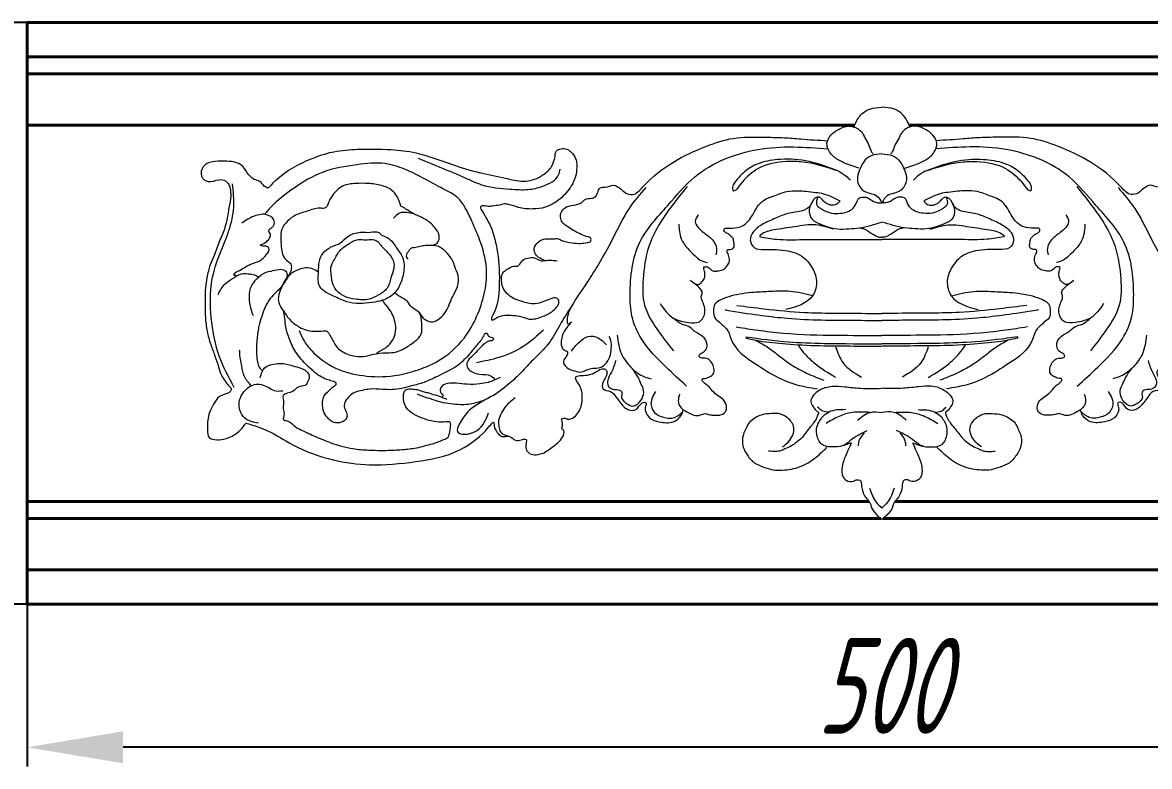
# Model space of a CAD drawing. Header units: millimetres. Extents: x 4031 to 5219, y 475 to 1315.
# Drawn here: x 4289.4 to 4619, y 762.8 to 980.3 of the extents above; entities that cross this region are included whole.
import ezdxf

# ---------------------------------------------------------------- set-up
doc = ezdxf.new("R2010")
doc.units = ezdxf.units.MM
for name, color, linetype, lineweight in [('архио', 252, 'Continuous', 40), ('ПВХ', 96, 'Continuous', 20), ('Размеры и Текст', 185, 'Continuous', 9)]:
    doc.layers.add(name, color=color, linetype=linetype, lineweight=lineweight)
doc.styles.add('SIMPLEX', font='', dxfattribs={"width": 0.8, "oblique": 15})
doc.styles.get('SIMPLEX').set_extended_font_data('GOST 2.304-81')
doc.dimstyles.new('1K8', dxfattribs={"dimscale": 8, "dimtxt": 3.5, "dimasz": 3.5, "dimexe": 0.7, "dimexo": 0, "dimgap": 0.5, "dimtad": 1, "dimdec": 0, "dimtxsty": 'SIMPLEX', "dimcen": 3.5, "dimadec": 0, "dimazin": 2, "dimtfac": 1, "dimtdec": 0, "dimtmove": 0, "dimatfit": 3, "dimldrblk": 'OPEN', "dimfxl": 1, "dimtolj": 1, "dimtzin": 0, "dimarcsym": 0})

# ---------------------------------------------------------------- blocks, each defined once
blk = doc.blocks.new('*D39')
at = {"layer": 'Defpoints', "color": 0, "transparency": 16777216}
for p in [(4290.78, 810.31), (4790.78, 810.31), (4290.78, 768.42)]:
    blk.add_point(p, dxfattribs=at)
at = {"layer": 'Размеры и Текст', "color": 0, "lineweight": -2, "transparency": 16777216}
for p, q in [((4290.78, 810.31), (4290.78, 762.82)), ((4790.78, 810.31), (4790.78, 762.82)), ((4762.78, 768.42), (4318.78, 768.42))]:
    blk.add_line(p, q, dxfattribs=at)
at = {"layer": 'Размеры и Текст', "color": 0, "transparency": 16777216}
for points in [[(4318.78, 773.09), (4318.78, 763.75), (4290.78, 768.42)], [(4762.78, 773.09), (4762.78, 763.75), (4790.78, 768.42)]]:
    blk.add_solid(points, dxfattribs=at)
at = {"layer": 'Размеры и Текст', "color": 0, "transparency": 16777216, "insert": (4540.78, 786.42), "char_height": 28, "attachment_point": 5, "style": 'SIMPLEX'}
blk.add_mtext('\\A1;500', dxfattribs=at)
blk = doc.blocks.new('_OPEN')
at = {"color": 0, "linetype": 'ByBlock'}
for p, q in [((-1, 0.167), (0, 0)), ((0, 0), (-1, -0.167)), ((0, 0), (-1, 0))]:
    blk.add_line(p, q, dxfattribs=at)
blk = doc.blocks.new('*D40')
at = {"layer": 'Defpoints', "color": 0, "transparency": 16777216}
for p in [(4246.05, 980.31), (4290.78, 980.31), (4290.78, 810.31)]:
    blk.add_point(p, dxfattribs=at)
at = {"layer": 'Размеры и Текст', "color": 0, "lineweight": -2, "transparency": 16777216}
for p, q in [((4290.78, 980.31), (4240.45, 980.31)), ((4246.05, 838.31), (4246.05, 952.31)), ((4290.78, 810.31), (4240.45, 810.31))]:
    blk.add_line(p, q, dxfattribs=at)
at = {"layer": 'Размеры и Текст', "color": 0, "transparency": 16777216}
for points in [[(4241.38, 952.31), (4250.72, 952.31), (4246.05, 980.31)], [(4241.38, 838.31), (4250.72, 838.31), (4246.05, 810.31)]]:
    blk.add_solid(points, dxfattribs=at)
at = {"layer": 'Размеры и Текст', "color": 0, "transparency": 16777216, "insert": (4228.05, 895.31), "char_height": 28, "attachment_point": 5, "rotation": 90, "style": 'SIMPLEX'}
blk.add_mtext('\\A1;170', dxfattribs=at)

msp = doc.modelspace()

# ---------------------------------------------------------------- linework, layer by layer
at = {"layer": 'архио'}
for p, q in [((4790.78, 980.31), (4290.78, 980.31)), ((4290.78, 970.31), (4290.78, 980.31)), ((4790.78, 970.31), (4290.78, 970.31)), ((4290.78, 965.31), (4290.78, 970.31)), ((4790.78, 965.31), (4290.78, 965.31)), ((4290.78, 955.31), (4290.78, 965.31)), ((4290.78, 950.31), (4290.78, 955.31)), ((4532.82, 950.31), (4290.78, 950.31)), ((4290.78, 840.31), (4290.78, 950.31)), ((4790.78, 950.31), (4548.73, 950.31)), ((4536.96, 840.31), (4290.78, 840.31)), ((4290.78, 835.31), (4290.78, 840.31)), ((4790.78, 840.31), (4544.6, 840.31)), ((4540.45, 835.31), (4290.78, 835.31)), ((4290.78, 825.31), (4290.78, 835.31)), ((4790.78, 835.31), (4541.11, 835.31)), ((4290.78, 820.31), (4290.78, 825.31)), ((4790.78, 820.31), (4290.78, 820.31)), ((4290.78, 810.31), (4290.78, 820.31)), ((4290.78, 810.31), (4790.78, 810.31))]:
    msp.add_line(p, q, dxfattribs=at)
at = {"layer": 'ПВХ'}
for points, knots in [([(4532.59, 949.77), (4533.07, 950.9), (4534.04, 953.11), (4537.15, 955.36), (4539.56, 955.5), (4540.78, 955.57)], [0.0067169, 0.0067169, 0.0067169, 0.0067169, 0.1379492, 0.265671, 0.3954728, 0.3954728, 0.3954728, 0.3954728]), ([(4548.97, 949.77), (4548.49, 950.9), (4547.51, 953.11), (4544.41, 955.36), (4541.99, 955.5), (4540.78, 955.57)], [0.0067169, 0.0067169, 0.0067169, 0.0067169, 0.1379492, 0.265671, 0.3954728, 0.3954728, 0.3954728, 0.3954728]), ([(4442.14, 910.73), (4441.53, 911), (4440.4, 911.5), (4439.11, 912.77), (4438.93, 914.65), (4440.19, 916.35), (4442.48, 917.4), (4444.42, 916.87), (4445.95, 917.29), (4447.55, 916.24), (4449.86, 915.98), (4452.49, 915.63), (4454.2, 915.93), (4455.72, 916.15), (4455.75, 917.44), (4454.3, 917.73), (4452.2, 918.58), (4449.54, 920.06), (4447.09, 921.74), (4446.54, 923.9), (4447.3, 925.77), (4449.37, 926.92), (4451.57, 926.89), (4453.13, 927.78), (4454.14, 928.94), (4455.6, 928.8), (4457.08, 929.28), (4457.67, 930.57), (4458.06, 932.31), (4460.27, 931.95), (4462.07, 933.15), (4464.24, 931.89), (4465.6, 930.37), (4468.49, 929.58), (4472.71, 934.49), (4479.19, 939.67), (4488.6, 944.03), (4497.42, 946.95), (4505.19, 946.78), (4511.75, 946.74), (4518.02, 946.16), (4522.25, 945.91), (4524.86, 945.76)], [0, 0, 0, 0, 0.072166, 0.133354, 0.185298, 0.260976, 0.346835, 0.441823, 0.468858, 0.511155, 0.634419, 0.721726, 0.790868, 0.832849, 0.862964, 0.894413, 0.972784, 1.119858, 1.221742, 1.278553, 1.346909, 1.423858, 1.519392, 1.579392, 1.612613, 1.678942, 1.724013, 1.770506, 1.829256, 1.883785, 1.975327, 2.042641, 2.127988, 2.201555, 2.331376, 2.751191, 3.138399, 3.43502, 3.748918, 3.969924, 4.146115, 4.4289, 4.4289, 4.4289, 4.4289]), ([(4639.42, 910.73), (4640.03, 911), (4641.15, 911.5), (4642.45, 912.77), (4642.63, 914.65), (4641.36, 916.35), (4639.07, 917.4), (4637.14, 916.87), (4635.61, 917.29), (4634.01, 916.24), (4631.69, 915.98), (4629.07, 915.63), (4627.36, 915.93), (4625.83, 916.15), (4625.8, 917.44), (4627.26, 917.73), (4629.36, 918.58), (4632.01, 920.06), (4634.46, 921.74), (4635.02, 923.9), (4634.26, 925.77), (4632.19, 926.92), (4629.98, 926.89), (4628.43, 927.78), (4627.41, 928.94), (4625.96, 928.8), (4624.48, 929.28), (4623.88, 930.57), (4623.5, 932.31), (4621.28, 931.95), (4619.48, 933.15), (4617.31, 931.89), (4615.96, 930.37), (4613.06, 929.58), (4608.85, 934.49), (4602.37, 939.67), (4592.96, 944.03), (4584.13, 946.95), (4576.36, 946.78), (4569.8, 946.74), (4563.54, 946.16), (4559.3, 945.91), (4556.69, 945.76)], [0, 0, 0, 0, 0.072166, 0.133354, 0.185298, 0.260976, 0.346835, 0.441823, 0.468858, 0.511155, 0.634419, 0.721726, 0.790868, 0.832849, 0.862964, 0.894413, 0.972784, 1.119858, 1.221742, 1.278553, 1.346909, 1.423858, 1.519392, 1.579392, 1.612613, 1.678942, 1.724013, 1.770506, 1.829256, 1.883785, 1.975327, 2.042641, 2.127988, 2.201555, 2.331376, 2.751191, 3.138399, 3.43502, 3.748918, 3.969924, 4.146115, 4.4289, 4.4289, 4.4289, 4.4289]), ([(4483.64, 873.96), (4481.63, 875.82), (4476.95, 880.16), (4470.68, 886.43), (4467.3, 894.09), (4466.93, 903.82), (4468.22, 916.24), (4477.89, 926.26), (4487.36, 937.97), (4501.28, 943.39), (4514.8, 944.18), (4521.64, 943.64), (4525, 943.37)], [0, 0, 0, 0, 0.296504, 0.691248, 0.949309, 1.177153, 1.74256, 2.228699, 2.641402, 3.366826, 3.744152, 4.108052, 4.108052, 4.108052, 4.108052]), ([(4597.92, 873.96), (4599.93, 875.82), (4604.61, 880.16), (4610.88, 886.43), (4614.26, 894.09), (4614.63, 903.82), (4613.34, 916.24), (4603.66, 926.26), (4594.2, 937.97), (4580.28, 943.39), (4566.75, 944.18), (4559.91, 943.64), (4556.55, 943.37)], [0, 0, 0, 0, 0.296504, 0.691248, 0.949309, 1.177153, 1.74256, 2.228699, 2.641402, 3.366826, 3.744152, 4.108052, 4.108052, 4.108052, 4.108052]), ([(4486.2, 903.84), (4486.6, 903.74), (4487.23, 903.62), (4488.06, 904.42), (4488.87, 905.22), (4489.01, 906.45), (4488.99, 907.48), (4488.7, 908.15), (4488.58, 909), (4489.27, 908.91), (4489.83, 908.92), (4490.55, 908.3), (4491.39, 907.42), (4492.81, 907.76), (4494.23, 907.84), (4495.4, 908.96), (4496.28, 910.3), (4496.1, 911.65), (4495.85, 912.66), (4495.39, 913.19), (4495.46, 913.82), (4495.94, 914.06), (4496.68, 913.84), (4497.85, 914.62), (4497.38, 915.95), (4497.43, 917.15), (4496.57, 917.87), (4495.86, 918.56), (4494.97, 918.84), (4494.49, 919.49), (4494.64, 920.24), (4495.48, 920.19), (4496.92, 920.14), (4499.15, 920.3), (4501.35, 921.69), (4502.8, 923.64), (4503.87, 925.88), (4505.39, 927.85), (4507.26, 928.99), (4509.8, 929.8), (4512.62, 931.05), (4515.93, 931.22), (4518.73, 930.96), (4521.24, 930.71), (4523.8, 930.31), (4526.17, 929.41), (4527.7, 928.59), (4528.49, 928.17)], [0.008066, 0.008066, 0.008066, 0.008066, 0.049005, 0.07475, 0.1261, 0.168415, 0.205364, 0.233169, 0.254366, 0.274912, 0.29069, 0.316159, 0.373252, 0.408716, 0.46568, 0.523378, 0.575662, 0.633137, 0.663277, 0.686937, 0.7065, 0.721543, 0.738666, 0.788756, 0.8314, 0.877773, 0.911389, 0.945857, 0.985756, 1.006629, 1.029189, 1.049208, 1.084858, 1.193908, 1.278783, 1.358371, 1.453074, 1.547973, 1.62267, 1.684997, 1.837064, 1.952508, 2.037618, 2.141831, 2.225565, 2.317168, 2.413734, 2.413734, 2.413734, 2.413734]), ([(4595.36, 903.84), (4594.96, 903.74), (4594.32, 903.62), (4593.49, 904.42), (4592.68, 905.22), (4592.54, 906.45), (4592.56, 907.48), (4592.85, 908.15), (4592.97, 909), (4592.28, 908.91), (4591.73, 908.92), (4591, 908.3), (4590.17, 907.42), (4588.74, 907.76), (4587.33, 907.84), (4586.16, 908.96), (4585.28, 910.3), (4585.46, 911.65), (4585.71, 912.66), (4586.17, 913.19), (4586.1, 913.82), (4585.62, 914.06), (4584.87, 913.84), (4583.71, 914.62), (4584.18, 915.95), (4584.13, 917.15), (4584.99, 917.87), (4585.7, 918.56), (4586.59, 918.84), (4587.06, 919.49), (4586.91, 920.24), (4586.08, 920.19), (4584.63, 920.14), (4582.41, 920.3), (4580.21, 921.69), (4578.75, 923.64), (4577.68, 925.88), (4576.16, 927.85), (4574.3, 928.99), (4571.76, 929.8), (4568.93, 931.05), (4565.63, 931.22), (4562.83, 930.96), (4560.32, 930.71), (4557.76, 930.31), (4555.39, 929.41), (4553.86, 928.59), (4553.07, 928.17)], [0.008066, 0.008066, 0.008066, 0.008066, 0.049005, 0.07475, 0.1261, 0.168415, 0.205364, 0.233169, 0.254366, 0.274912, 0.29069, 0.316159, 0.373252, 0.408716, 0.46568, 0.523378, 0.575662, 0.633137, 0.663277, 0.686937, 0.7065, 0.721543, 0.738666, 0.788756, 0.8314, 0.877773, 0.911389, 0.945857, 0.985756, 1.006629, 1.029189, 1.049208, 1.084858, 1.193908, 1.278783, 1.358371, 1.453074, 1.547973, 1.62267, 1.684997, 1.837064, 1.952508, 2.037618, 2.141831, 2.225565, 2.317168, 2.413734, 2.413734, 2.413734, 2.413734]), ([(4522.01, 929.28), (4521.75, 928.54), (4521.19, 926.88), (4523.69, 925.38), (4526.02, 924.4), (4529.07, 924.45), (4532.27, 925.32), (4533.19, 927.26), (4533.54, 927.99)], [0.0041339, 0.0041339, 0.0041339, 0.0041339, 0.0800202, 0.1769297, 0.2649644, 0.3613358, 0.5036059, 0.5872654, 0.5872654, 0.5872654, 0.5872654]), ([(4559.54, 929.28), (4559.81, 928.54), (4560.37, 926.88), (4557.86, 925.38), (4555.54, 924.4), (4552.48, 924.45), (4549.29, 925.32), (4548.36, 927.26), (4548.02, 927.99)], [0.0041339, 0.0041339, 0.0041339, 0.0041339, 0.0800202, 0.1769297, 0.2649644, 0.3613358, 0.5036059, 0.5872654, 0.5872654, 0.5872654, 0.5872654]), ([(4346.57, 900.78), (4347.19, 901.93), (4348.3, 903.98), (4351.03, 905.55), (4353.34, 907.1), (4355.7, 906.82), (4357.41, 906.65), (4358.29, 905.87), (4358.58, 905.91)], [0, 0, 0, 0, 0.1376369, 0.2464636, 0.3359825, 0.4284473, 0.4896297, 0.5289514, 0.5289514, 0.5289514, 0.5289514]), ([(4359.42, 906.6), (4360.17, 907.35), (4361.92, 907.52), (4364.07, 908.22), (4366.14, 908.19), (4367.01, 906.58), (4366.38, 904.96), (4365.41, 903.35), (4363.91, 901.75), (4362.08, 900.1), (4360.54, 897.79), (4359.59, 895.05), (4358.76, 892.76), (4358.25, 890.2), (4357.96, 887.88), (4357.78, 885.11), (4357.84, 882.82), (4358.12, 880.74), (4358.65, 879.29), (4359.28, 878.73), (4359.54, 878.51)], [0.568013, 0.568013, 0.568013, 0.568013, 0.671409, 0.750822, 0.820683, 0.868212, 0.92285, 0.998159, 1.073366, 1.158614, 1.26409, 1.369076, 1.471629, 1.527348, 1.651749, 1.724035, 1.827382, 1.898619, 1.951945, 1.988541, 1.988541, 1.988541, 1.988541]), ([(4494.94, 896.29), (4494.94, 896.29), (4503.14, 894.94), (4508.2, 894.28), (4519.82, 893.29), (4526.34, 893.3), (4535.43, 893.25), (4538.09, 893.23), (4540.76, 893.21)], [0, 0, 0, 0, 0.0514, 0.549465, 0.549465, 1.244895, 1.244895, 1.533542, 1.533542, 1.533542, 1.533542]), ([(4586.62, 896.29), (4586.62, 896.29), (4578.42, 894.94), (4573.35, 894.28), (4561.74, 893.29), (4555.22, 893.3), (4546.12, 893.25), (4543.46, 893.23), (4540.79, 893.21)], [0, 0, 0, 0, 0.0514, 0.549465, 0.549465, 1.244895, 1.244895, 1.533542, 1.533542, 1.533542, 1.533542]), ([(4498.19, 891.3), (4500.76, 890.9), (4502.33, 890.67), (4506.77, 890.06), (4509.37, 889.76), (4517.24, 889.06), (4522.43, 888.93), (4531.91, 888.85), (4536.29, 888.84), (4540.73, 888.8)], [0, 0, 0, 0, 0.263306, 0.263306, 0.526611, 0.526611, 1.053223, 1.053223, 1.533542, 1.533542, 1.533542, 1.533542]), ([(4583.37, 891.3), (4580.79, 890.9), (4579.22, 890.67), (4574.78, 890.06), (4572.18, 889.76), (4564.32, 889.06), (4559.13, 888.93), (4549.65, 888.85), (4545.26, 888.84), (4540.83, 888.8)], [0, 0, 0, 0, 0.263306, 0.263306, 0.526611, 0.526611, 1.053223, 1.053223, 1.533542, 1.533542, 1.533542, 1.533542]), ([(4500.88, 888.09), (4503.58, 887.36), (4506.1, 887.03), (4511.37, 886.45), (4514.14, 886.2), (4520.74, 885.88), (4524.31, 885.81), (4531.02, 885.74), (4534.28, 885.73), (4538.59, 885.71), (4539.64, 885.7), (4540.7, 885.7)], [0, 0, 0, 0, 0.355105, 0.355105, 0.709621, 0.709621, 1.064138, 1.064138, 1.418654, 1.418654, 1.533542, 1.533542, 1.533542, 1.533542]), ([(4500.98, 888.42), (4505.22, 887.81), (4509, 887.33), (4516.56, 886.72), (4520.29, 886.58), (4529.72, 886.4), (4535.17, 886.42), (4540.71, 886.37)], [0, 0, 0, 0, 0.559568, 0.559568, 0.932613, 0.932613, 1.533542, 1.533542, 1.533542, 1.533542]), ([(4580.58, 888.42), (4576.33, 887.81), (4572.55, 887.33), (4565, 886.72), (4561.27, 886.58), (4551.84, 886.4), (4546.39, 886.42), (4540.85, 886.37)], [0, 0, 0, 0, 0.559568, 0.559568, 0.932613, 0.932613, 1.533542, 1.533542, 1.533542, 1.533542]), ([(4580.67, 888.09), (4577.98, 887.36), (4575.46, 887.03), (4570.18, 886.45), (4567.41, 886.2), (4560.82, 885.88), (4557.25, 885.81), (4550.54, 885.74), (4547.28, 885.73), (4542.97, 885.71), (4541.91, 885.7), (4540.86, 885.7)], [0, 0, 0, 0, 0.355105, 0.355105, 0.709621, 0.709621, 1.064138, 1.064138, 1.418654, 1.418654, 1.533542, 1.533542, 1.533542, 1.533542]), ([(4462.93, 881.52), (4462.57, 880.34), (4461.96, 878.34), (4460.41, 876.14), (4460.46, 873.99), (4461.98, 872.93), (4463.32, 873.06), (4464.39, 872.76), (4464.91, 871.88), (4464.15, 870.26), (4466.07, 868.96), (4467.76, 867.91), (4469.79, 868.88), (4470.99, 870.77), (4471.25, 873.22), (4469.91, 875.13), (4469.76, 876.61), (4467.22, 879.7)], [0, 0, 0, 0, 0.132799, 0.224352, 0.286857, 0.340496, 0.403183, 0.431096, 0.453755, 0.504416, 0.59366, 0.658151, 0.71109, 0.813499, 0.892599, 0.959816, 1.055247, 1.055247, 1.055247, 1.055247]), ([(4618.62, 881.52), (4618.99, 880.34), (4619.59, 878.34), (4621.15, 876.14), (4621.1, 873.99), (4619.57, 872.93), (4618.23, 873.06), (4617.17, 872.76), (4616.65, 871.88), (4617.41, 870.26), (4615.49, 868.96), (4613.79, 867.91), (4611.77, 868.88), (4610.56, 870.77), (4610.3, 873.22), (4611.65, 875.13), (4611.8, 876.61), (4614.34, 879.7)], [0, 0, 0, 0, 0.132799, 0.224352, 0.286857, 0.340496, 0.403183, 0.431096, 0.453755, 0.504416, 0.59366, 0.658151, 0.71109, 0.813499, 0.892599, 0.959816, 1.055247, 1.055247, 1.055247, 1.055247]), ([(4528.74, 856.42), (4530.2, 856.86), (4531.99, 858.81), (4534.69, 860.11), (4535.95, 860.79), (4536.48, 861.07)], [0.1025324, 0.1025324, 0.1025324, 0.1025324, 0.2731439, 0.3636145, 0.4281815, 0.4281815, 0.4281815, 0.4281815]), ([(4552.81, 856.42), (4551.35, 856.86), (4549.57, 858.81), (4546.87, 860.11), (4545.61, 860.79), (4545.08, 861.07)], [0.1025324, 0.1025324, 0.1025324, 0.1025324, 0.2731439, 0.3636145, 0.4281815, 0.4281815, 0.4281815, 0.4281815])]:
    msp.add_open_spline(points, degree=3, knots=knots, dxfattribs=at)
for points in [[(4534.06, 937.7), (4529.49, 939.39), (4526.62, 941.14), (4525.46, 942.5), (4524.7, 944.95), (4525.96, 947.5), (4527.2, 948.55), (4528.59, 949.33), (4530.31, 949.96), (4532.01, 949.92), (4533.42, 949.42), (4534.79, 948.39), (4535.78, 946.64), (4536.9, 944.62), (4537.63, 942.71), (4538.13, 941.88)], [(4547.5, 937.7), (4552.06, 939.39), (4554.94, 941.14), (4556.1, 942.5), (4556.86, 944.95), (4555.6, 947.5), (4554.35, 948.55), (4552.97, 949.33), (4551.25, 949.96), (4549.55, 949.92), (4548.13, 949.42), (4546.77, 948.39), (4545.78, 946.64), (4544.65, 944.62), (4543.92, 942.71), (4543.43, 941.88)], [(4361.2, 931.86), (4365.75, 936.11), (4371.28, 939.32), (4380.49, 942.53), (4387.32, 943.25), (4397.16, 943.15), (4404.45, 942.22), (4416.05, 938.47), (4423.91, 936.24), (4431.11, 934.67), (4436.57, 933.93), (4441.62, 935.75), (4444.13, 938.23), (4445.19, 941.11)], [(4445.19, 941.11), (4445.3, 942.24), (4445.76, 942.97), (4446.22, 943.19), (4447.76, 943.44), (4449.43, 942.84), (4450.28, 941.99), (4451.32, 940.08), (4451.5, 938.6), (4451.32, 936.02), (4450.22, 933.1), (4447.1, 929.17), (4442.23, 926.3), (4438.67, 925.8), (4434.4, 926.27), (4431.5, 927.15), (4430.38, 927.27), (4428.89, 926.96), (4426.94, 926.65), (4425.21, 926.61), (4423.85, 926.71), (4423.35, 926.39), (4423.45, 925.76)], [(4361.2, 931.86), (4360.09, 932.5), (4358.85, 933.8), (4357.16, 934.46), (4353.34, 938.65), (4348.44, 939.76), (4342.24, 938.1), (4341.74, 935.42), (4343.72, 933.8), (4346.87, 934.36), (4348.72, 934), (4349.55, 933.28), (4350.07, 932.02), (4350.24, 930.91), (4350.28, 929.69), (4349.76, 926.15), (4348.6, 920.38), (4347.04, 916.49), (4345.41, 912.17), (4344.28, 909.45), (4343.34, 905.71), (4342.9, 902.8), (4342.83, 899.15), (4342.88, 894.2), (4343.39, 890.02), (4344.43, 886.2), (4345.68, 882.81), (4346.73, 879.57), (4347.57, 877.23), (4348.66, 875.45), (4349.55, 874.28), (4350.29, 873.49), (4350.42, 872.9), (4350.24, 872.52), (4348.1, 871.48), (4346.37, 870.54)], [(4405.16, 940.66), (4411.76, 937.91), (4418.85, 934.92), (4423.68, 932.9), (4432, 931.62), (4437.26, 931.5), (4441.56, 932.46), (4446.18, 935.77), (4446.61, 937.42)], [(4528.22, 936.81), (4519.5, 939.68), (4511.08, 940.28), (4505.17, 939.23), (4501.04, 937.08), (4497.83, 933.73), (4497.15, 932.5), (4497.31, 931.13), (4498.15, 931.43)], [(4528.22, 936.81), (4517, 939.59), (4512.87, 939.65), (4504.59, 937.61), (4499.97, 933.71), (4498.15, 931.43)], [(4540.78, 941.88), (4537.62, 941.37), (4535.47, 939.6), (4534.12, 936.96), (4533.59, 934.35), (4535.41, 931.14), (4537.21, 930.39), (4539.21, 929.67), (4540.78, 927.63)], [(4540.78, 941.88), (4543.94, 941.37), (4546.09, 939.6), (4547.44, 936.96), (4547.97, 934.35), (4546.14, 931.14), (4544.34, 930.39), (4542.35, 929.67), (4540.78, 927.63)], [(4553.33, 936.81), (4562.06, 939.68), (4570.48, 940.28), (4576.39, 939.23), (4580.52, 937.08), (4583.73, 933.73), (4584.4, 932.5), (4584.24, 931.13), (4583.4, 931.43)], [(4553.33, 936.81), (4564.55, 939.59), (4568.68, 939.65), (4576.97, 937.61), (4581.58, 933.71), (4583.4, 931.43)], [(4370.31, 890.27), (4371.57, 887.53), (4373.97, 884.35), (4380.93, 879.31), (4389, 877.07), (4398.17, 877.1), (4404.34, 878.54), (4410.97, 881.38), (4418.63, 888.15), (4422.23, 894.33), (4424.47, 901.11), (4425.13, 907.48), (4423.46, 915.8), (4420.84, 922.21), (4418.91, 926.17), (4416.72, 929.09), (4412.38, 931.72), (4407.13, 934.56), (4401.12, 937.44), (4395.52, 939.06), (4387.2, 938.72), (4377.12, 936.51), (4368.81, 931.93), (4362.02, 926.34), (4360.15, 924.24)], [(4528.22, 936.81), (4530.27, 935.45), (4531.58, 934.21)], [(4553.33, 936.81), (4551.29, 935.45), (4549.97, 934.21)], [(4351.28, 873.61), (4346.95, 882.77), (4344.67, 893.31), (4345.4, 907.65), (4349.75, 919.49), (4351.17, 926.28), (4350.79, 933.2)], [(4400.06, 926.58), (4398.87, 929.52), (4397.52, 931.13), (4394.36, 932.68), (4390.56, 933.26), (4386.88, 933.26), (4383.21, 932.55), (4379.67, 929.2), (4378.89, 927.65), (4378.51, 926.62), (4377.67, 926.04), (4376.38, 926.04), (4372.58, 925.14), (4369.23, 923.98), (4366.9, 922.24), (4365.23, 919.86), (4364.91, 917.09), (4365.16, 914.06), (4365.66, 912.08), (4367, 910.52), (4367.83, 909.68), (4367.95, 908.1), (4366.38, 904.96)], [(4471.7, 932.07), (4466.8, 925.96), (4462.25, 917.53), (4458.43, 910.65), (4455.2, 905.38), (4449.91, 897.24), (4448.79, 894.32), (4448.72, 892.71)], [(4483.81, 932.42), (4479.45, 926.84), (4475.44, 920.97), (4472.59, 914.8), (4470.92, 905.25), (4471.34, 897.72), (4474.93, 890.75), (4479.79, 884.31)], [(4597.75, 932.42), (4602.11, 926.84), (4606.12, 920.97), (4608.97, 914.8), (4610.64, 905.25), (4610.22, 897.72), (4606.62, 890.75), (4601.76, 884.31)], [(4609.85, 932.07), (4614.75, 925.96), (4619.31, 917.53), (4623.12, 910.65), (4626.36, 905.38), (4631.65, 897.24), (4632.77, 894.32), (4632.84, 892.71)], [(4409.22, 915.19), (4410.67, 915.82), (4411.25, 918.07), (4410.48, 919.74), (4407.91, 922.32), (4405.05, 923.83), (4403.69, 924.44), (4401.54, 925.79), (4400.06, 926.58)], [(4528.49, 928.17), (4527.73, 927.27), (4526.37, 926.88), (4524.99, 927.2), (4524.05, 927.81), (4523.19, 928.67), (4522.38, 929.24), (4521.36, 929.08), (4520.75, 928.47), (4520.27, 927.69), (4519.97, 927.13), (4519.49, 926.39), (4519.02, 926.02), (4518.1, 925.49), (4513.78, 924.6), (4510.11, 923.29), (4506.23, 921.54), (4503.01, 918.93), (4502.28, 916.65), (4503.41, 914.53), (4506.4, 913.96), (4509.9, 913.92), (4513.37, 913.55), (4518.42, 911.14), (4520.21, 908.89), (4521.64, 904.86), (4520.51, 900.42), (4512.63, 896.41)], [(4520.75, 928.47), (4519.54, 925.74), (4520.44, 922.71), (4522.8, 921.4), (4524.95, 920.63), (4527.8, 919.98), (4531.13, 920.03), (4534.15, 920.3), (4540.78, 921.98)], [(4533.54, 927.99), (4533.95, 928.88), (4535.25, 929.3), (4536.79, 928.98), (4538.28, 928.02), (4539.61, 927.63), (4540.78, 927.63)], [(4548.02, 927.99), (4547.61, 928.88), (4546.3, 929.3), (4544.76, 928.98), (4543.27, 928.02), (4541.94, 927.63), (4540.78, 927.63)], [(4560.81, 928.47), (4562.02, 925.74), (4561.11, 922.71), (4558.76, 921.4), (4556.61, 920.63), (4553.75, 919.98), (4550.43, 920.03), (4547.4, 920.3), (4540.78, 921.98)], [(4553.07, 928.17), (4553.83, 927.27), (4555.18, 926.88), (4556.57, 927.2), (4557.51, 927.81), (4558.36, 928.67), (4559.18, 929.24), (4560.2, 929.08), (4560.81, 928.47), (4561.28, 927.69), (4561.58, 927.13), (4562.06, 926.39), (4562.53, 926.02), (4563.46, 925.49), (4567.78, 924.6), (4571.45, 923.29), (4575.32, 921.54), (4578.54, 918.93), (4579.28, 916.65), (4578.15, 914.53), (4575.16, 913.96), (4571.65, 913.92), (4568.19, 913.55), (4563.14, 911.14), (4561.34, 908.89), (4559.91, 904.86), (4561.05, 900.42), (4568.92, 896.41)], [(4361.29, 919.17), (4361.92, 920.07), (4362.61, 920.63), (4363.01, 921.36), (4363.01, 922.28), (4362.23, 923.44), (4361.34, 923.89), (4360.15, 924.24), (4358.12, 924.01), (4356.55, 923.47), (4354.84, 922.53), (4353.44, 921.61)], [(4403.34, 924.52), (4399.46, 924.49), (4397.91, 923.14)], [(4423.45, 925.76), (4426.24, 920.79), (4428.33, 913.11), (4428.82, 903.3), (4427.23, 895.33), (4426.59, 893.87), (4426.61, 893.39), (4427.02, 893.41)], [(4486.99, 924.06), (4486.19, 922.11), (4486.99, 920.41), (4488.64, 918.91), (4491.09, 916.86), (4492.39, 914.16), (4492.19, 912.36)], [(4594.57, 924.06), (4595.37, 922.11), (4594.57, 920.41), (4592.92, 918.91), (4590.47, 916.86), (4589.17, 914.16), (4589.37, 912.36)], [(4481.38, 921.41), (4482.08, 917.11), (4483.98, 914.21), (4486.14, 912.06), (4487.64, 910.86), (4489.74, 910.16)], [(4526.62, 919.87), (4521.46, 921.13), (4515.27, 920.6), (4509.23, 919.68), (4505.23, 918.17), (4505.03, 917.93), (4505.14, 917.65)], [(4534.15, 920.3), (4535.31, 920.06), (4536.31, 919.64), (4537.48, 918.86), (4538.73, 918.11), (4539.67, 917.65), (4540.78, 917.52)], [(4547.4, 920.3), (4546.25, 920.06), (4545.25, 919.64), (4544.08, 918.86), (4542.83, 918.11), (4541.89, 917.65), (4540.78, 917.52)], [(4554.94, 919.87), (4560.1, 921.13), (4566.29, 920.6), (4572.32, 919.68), (4576.33, 918.17), (4576.53, 917.93), (4576.41, 917.65)], [(4600.17, 921.41), (4599.47, 917.11), (4597.57, 914.21), (4595.42, 912.06), (4593.92, 910.86), (4591.82, 910.16)], [(4358.94, 915.24), (4360.83, 916.3), (4361.7, 917.44), (4361.82, 918.62), (4361.29, 919.17)], [(4375.97, 907.38), (4376.36, 903.09), (4380.33, 900.36), (4384.29, 898.68), (4387.86, 898.16), (4391.63, 898.48), (4394.66, 899.11), (4398.17, 901.23), (4400.14, 904.52), (4400.98, 908.67), (4400.53, 911.72), (4398.71, 914.52), (4397.73, 916.01), (4396.05, 917.44), (4394.29, 918.28), (4393.58, 918.93), (4391.04, 919), (4388.58, 919), (4387.73, 918.93), (4384.03, 917.37), (4381.82, 915.55), (4380.33, 915.04), (4378.9, 914.26), (4376.82, 912.18), (4376.23, 910.56), (4375.97, 907.38)], [(4379.54, 908.73), (4381.24, 902.01), (4383.62, 900.24), (4386.74, 899.43), (4390.75, 899.43), (4393.4, 900.58), (4396.05, 902.69), (4397.14, 905.67), (4398.02, 909.95), (4396.46, 912.8), (4394.15, 915.25), (4393.13, 916.4), (4389.19, 916.81), (4387.56, 916.88), (4384.98, 915.72), (4383.35, 914.64), (4382.26, 913.69), (4380.83, 911.44), (4379.95, 909.82), (4379.54, 908.73)], [(4505.14, 917.65), (4509.99, 916.96), (4517.57, 916.85), (4529.8, 916.89), (4540.78, 916.85)], [(4576.41, 917.65), (4571.57, 916.96), (4563.99, 916.85), (4551.75, 916.89), (4540.78, 916.85)], [(4351.89, 906.31), (4351.23, 906.43), (4351.5, 907.05), (4352.41, 907.64), (4356.07, 909.62), (4358.8, 910.65), (4360.74, 912.47), (4361.48, 914.34), (4360.52, 914.9), (4359.36, 915), (4358.94, 915.24)], [(4405.38, 895.5), (4407.14, 893.45), (4409.37, 892.83), (4411.4, 893.79), (4413.21, 895.79), (4414.32, 898.13), (4415.24, 900.25), (4416.59, 903.16), (4416.78, 906.35), (4415.82, 909), (4415.17, 910.77), (4414.13, 912.26), (4412.17, 914.19), (4411.09, 914.81), (4409.27, 915.14), (4407.29, 915.11), (4405.71, 914.88), (4403.98, 914.46), (4402.91, 914.23), (4402.41, 913.58), (4401.79, 912.81), (4401.68, 912.35), (4401.72, 911.7), (4402.18, 911.27)], [(4427.02, 893.41), (4428.44, 894.17), (4429.91, 894.65), (4432.21, 894.71), (4434.72, 894.5), (4437.63, 893.62), (4441.41, 894.32), (4443.82, 895.49), (4445.36, 896.79), (4446.22, 898.17), (4446.17, 899.21), (4445.56, 899.69), (4444.83, 899.79), (4444.22, 899.64), (4439.95, 898.15), (4437.7, 898.13), (4435.84, 898.65), (4433.37, 899.47), (4431.53, 900.67), (4429.76, 903.2), (4429.5, 905.2), (4429.84, 907.1), (4430.99, 908.06), (4433.22, 909.05), (4434.23, 909.11), (4435.39, 910.5), (4437.11, 911.45), (4439.33, 911.44), (4441.09, 910.69), (4442.14, 910.73)], [(4442.14, 910.73), (4444.24, 910.81), (4445.78, 910.64)], [(4359.42, 906.6), (4356.32, 903.31), (4356.2, 896.52), (4356.84, 894.63)], [(4365.74, 895.99), (4364.42, 898.4), (4364.47, 900.78), (4365.41, 903.35), (4367.64, 906.68), (4370.07, 908.11), (4372.3, 908.66), (4374.33, 908.31), (4375.97, 907.38)], [(4475.92, 898.15), (4479.76, 893.92), (4484.19, 892.64), (4487.38, 892.84), (4488.52, 894.07), (4488.86, 897.31), (4488.22, 898.94), (4487.93, 900.22), (4488.22, 901.4), (4487.63, 902.48), (4484.64, 905)], [(4605.63, 898.15), (4601.8, 893.92), (4597.37, 892.64), (4594.17, 892.84), (4593.04, 894.07), (4592.7, 897.31), (4593.34, 898.94), (4593.63, 900.22), (4593.34, 901.4), (4593.93, 902.48), (4596.92, 905)], [(4365.74, 895.99), (4367.75, 893.24), (4370.4, 891.27), (4372.53, 890.38), (4375.45, 890.04), (4377.37, 890.16), (4378.44, 890.04), (4378.97, 889.45), (4380.54, 886.67), (4381.47, 885.29), (4383.07, 884.05), (4384.92, 883.19), (4386.74, 882.79), (4389.79, 882.79), (4392.83, 883.5), (4396.67, 883.77), (4399.04, 884.12), (4401.22, 885.13), (4404.17, 887.11), (4405.92, 889.09), (4406.19, 892.28), (4405.38, 895.5), (4403.24, 897.09), (4401.96, 898.75), (4399.72, 900.18), (4398.17, 901.23)], [(4520.51, 900.42), (4513.92, 901.71), (4508.24, 901.67), (4503.43, 901.41), (4496.73, 900.37), (4493.83, 899.35), (4491.95, 897.95), (4491.52, 896.03), (4491.88, 894), (4493.28, 892.67), (4494.18, 891.85), (4495.32, 890.79), (4496.06, 889.45)], [(4561.05, 900.42), (4567.64, 901.71), (4573.31, 901.67), (4578.13, 901.41), (4584.83, 900.37), (4587.72, 899.35), (4589.6, 897.95), (4590.03, 896.03), (4589.68, 894), (4588.27, 892.67), (4587.37, 891.85), (4586.24, 890.79), (4585.49, 889.45)], [(4393.04, 883.75), (4395.74, 885.35), (4397.94, 887.95), (4398.58, 890.79), (4398.24, 893.24), (4397.45, 895.29), (4395.78, 897.64), (4394.66, 899.11)], [(4449.91, 897.24), (4446.53, 891.88), (4443.25, 886.46), (4438.73, 881.72), (4435.3, 878.06), (4431.67, 874.66), (4425.48, 870.4), (4421.93, 869.08), (4417.47, 868.58), (4414.63, 868.84), (4411.77, 869.32), (4408.71, 870.28), (4406.36, 871.03), (4404.96, 871.68)], [(4498.36, 897.61), (4506.34, 896.62), (4518.2, 895.56), (4526.16, 895.36), (4536.09, 895.29), (4540.78, 895.26)], [(4583.19, 897.61), (4575.21, 896.62), (4563.36, 895.56), (4555.4, 895.36), (4545.46, 895.29), (4540.78, 895.26)], [(4381.14, 874.99), (4380.41, 875.33), (4378.75, 875.83), (4376.95, 876.62), (4374.93, 877.96), (4372.73, 879.97), (4369.33, 883.95), (4367.37, 888.07), (4366.42, 891.23), (4366.1, 893.87), (4365.74, 895.99)], [(4488.17, 875.67), (4488.15, 876.06), (4488.93, 876.28), (4490.36, 876.75), (4491.5, 877.69), (4491.64, 879.22), (4490.94, 880.89), (4489.83, 881.97), (4488.22, 882.22), (4487.3, 882.66), (4487.54, 883.34), (4488.18, 883.7), (4489.42, 884.9), (4489.58, 886.54), (4488.34, 888.55), (4485.9, 890.07), (4484.18, 891.47), (4482.14, 892.11), (4481.5, 892.47), (4479.76, 893.92)], [(4593.39, 875.67), (4593.4, 876.06), (4592.62, 876.28), (4591.2, 876.75), (4590.06, 877.69), (4589.92, 879.22), (4590.62, 880.89), (4591.73, 881.97), (4593.34, 882.22), (4594.26, 882.66), (4594.02, 883.34), (4593.38, 883.7), (4592.14, 884.9), (4591.98, 886.54), (4593.22, 888.55), (4595.66, 890.07), (4597.38, 891.47), (4599.42, 892.11), (4600.06, 892.47), (4601.8, 893.92)], [(4441.77, 890.42), (4435.86, 885.59), (4428.76, 882.39), (4422.21, 880.86)], [(4449.99, 892.81), (4447.93, 890.16), (4446.97, 886.7), (4447.71, 884.65), (4448.76, 884.02), (4448.55, 882.86), (4447.6, 881.34), (4448.66, 879.39), (4450.97, 878.44), (4452.89, 878.16), (4454.41, 878.73), (4456.22, 879.27)], [(4448.72, 892.71), (4448.77, 892.35), (4449.99, 892.81)], [(4424.56, 889.26), (4423.77, 887.84), (4422.66, 886.44), (4420.52, 883.88), (4417.17, 880.46), (4411.32, 877.14), (4406.85, 875.11), (4403.21, 874.05), (4397.5, 872.98), (4394.67, 873.06), (4390.94, 873.13), (4388.79, 872.78), (4386.53, 872.14), (4384.96, 871), (4383.8, 869.56), (4383.49, 868.04), (4384.13, 866.27), (4384.25, 864.93), (4383.44, 863.84), (4381.69, 863.27), (4380.22, 863.5), (4379.01, 864.39), (4377.59, 866.24), (4377.18, 869.4), (4377.61, 871.15), (4378.95, 872.6), (4380.52, 874.01), (4381.16, 874.72), (4381.14, 874.99)], [(4427.17, 887.77), (4427, 887.46), (4426.17, 887.23), (4425.3, 886.96), (4424.48, 886.41), (4422.97, 884.96), (4420.93, 882.79), (4419.46, 880.96), (4419.62, 879.26), (4420.51, 878.42), (4423.06, 877.52), (4426.37, 877), (4427.67, 875.84)], [(4424.56, 889.26), (4425.17, 889.5), (4425.73, 888.59), (4427.09, 888.06), (4427.17, 887.77)], [(4449.93, 884.25), (4452.78, 887.36), (4455.52, 888.65), (4458.42, 887.68), (4460.19, 886.07)], [(4456.22, 879.27), (4458.23, 879.43), (4459.73, 880.33), (4461.15, 882.56), (4461.6, 885.15), (4461.48, 887.38), (4461.03, 888.56)], [(4463.37, 888.95), (4464.59, 883.43), (4467.22, 879.7), (4470.74, 876.98), (4473.24, 876.13)], [(4496.06, 889.45), (4497.27, 886.47), (4504.59, 880), (4511.3, 876.11), (4515.87, 874.43), (4521.9, 873.21)], [(4503.91, 887.41), (4507.17, 885.49), (4510.43, 883.08), (4514.36, 880.23), (4518.76, 877.82), (4523.79, 875.72)], [(4577.64, 887.41), (4574.39, 885.49), (4571.13, 883.08), (4567.2, 880.23), (4562.79, 877.82), (4557.76, 875.72)], [(4585.49, 889.45), (4584.29, 886.47), (4576.97, 880), (4570.26, 876.11), (4565.68, 874.43), (4559.66, 873.21)], [(4618.19, 888.95), (4616.96, 883.43), (4614.34, 879.7), (4610.81, 876.98), (4608.31, 876.13)], [(4356.29, 874.14), (4354.34, 876.79), (4353.52, 879.92), (4352.99, 883.1), (4352.89, 884.55)], [(4527.25, 876.5), (4520.97, 880.75), (4518.15, 883.58), (4516.35, 885.94)], [(4527.23, 885.49), (4529.44, 880.79), (4534.79, 876.66)], [(4554.33, 885.49), (4552.12, 880.79), (4546.76, 876.66)], [(4554.31, 876.5), (4560.59, 880.75), (4563.4, 883.58), (4565.21, 885.94)], [(4358.92, 876.4), (4360.43, 879.58), (4361.78, 880.19), (4364, 880.63), (4367.4, 880.28), (4369.58, 879.63), (4372.02, 878.67), (4373.28, 876.89), (4372.93, 875.54), (4372.02, 874.23), (4370.06, 873.75), (4368.4, 872.4), (4365.66, 871.31), (4365.75, 869.1), (4365.61, 867.35), (4365.88, 865.87), (4365.75, 864.18), (4366.66, 863.86), (4367.75, 863.38), (4369.58, 861.86), (4370.49, 861.38), (4374.63, 859.47), (4379.59, 857.46), (4386.05, 855.75), (4390.66, 855.32), (4395.72, 855.23), (4400.46, 855.47), (4404.62, 855.99), (4409.27, 857.18), (4410.8, 857.64), (4412.29, 858.27), (4413.64, 858.86), (4414.32, 860.21), (4414.56, 862.04), (4414.44, 863.42), (4413.92, 863.6)], [(4447.09, 864.44), (4447.6, 864.64), (4448.11, 864.64), (4448.84, 864.37), (4450.7, 864.94), (4452.8, 868.27), (4453.13, 871.07), (4452.28, 874.34), (4451.48, 875.54), (4451.22, 876.61), (4452.39, 877.09)], [(4452.39, 877.09), (4456.56, 877.85), (4458.93, 879.03), (4459.58, 879.03), (4460.29, 878.38), (4460.29, 877.49), (4459.22, 875.25), (4459.22, 873.18), (4461.41, 872.41), (4463.01, 870.82), (4464.19, 869.22), (4466.49, 867.16), (4468.8, 867.16), (4470.63, 869.11), (4471.25, 869.31), (4471.8, 869.08), (4471.63, 868.12), (4471.61, 866.71), (4472.79, 864.77), (4475.66, 863.57), (4479.75, 863.61), (4482.05, 865.39), (4482.68, 867.12)], [(4629.16, 877.09), (4624.99, 877.85), (4622.63, 879.03), (4621.98, 879.03), (4621.27, 878.38), (4621.27, 877.49), (4622.33, 875.25), (4622.33, 873.18), (4620.15, 872.41), (4618.55, 870.82), (4617.37, 869.22), (4615.06, 867.16), (4612.76, 867.16), (4610.93, 869.11), (4610.31, 869.31), (4609.76, 869.08), (4609.93, 868.12), (4609.95, 866.71), (4608.77, 864.77), (4605.89, 863.57), (4601.81, 863.61), (4599.5, 865.39), (4598.88, 867.12)], [(4358.46, 863.17), (4354.44, 864.61), (4352.95, 867.04), (4353.1, 870.61), (4354.59, 872.85), (4357.21, 874.48), (4361.25, 873.66), (4362.97, 872.76), (4365.56, 872.64)], [(4429.11, 876.5), (4425.56, 875.12), (4423.17, 874.67), (4419.48, 874.55), (4416.3, 874.88), (4414.38, 874.84), (4411.85, 873.74), (4411.62, 872.25), (4412.34, 871.44), (4412.38, 871.12), (4412.13, 870.8)], [(4482.68, 867.12), (4484.85, 865.89), (4486.69, 865.4), (4487.7, 865.59), (4489.03, 865.97), (4490.45, 865.63), (4491.88, 865.54), (4493.83, 865.67), (4495.13, 866.75), (4495.31, 868.22), (4494.31, 870.09), (4492.71, 871.3), (4491.23, 872.55), (4489.98, 874.02), (4488.77, 874.98), (4488.17, 875.67)], [(4524.27, 873.59), (4521.99, 872.46), (4520.48, 870.89), (4520, 869.42), (4520.71, 867.91), (4521.85, 866.63), (4522.18, 866.34), (4522.07, 865.7), (4521.85, 865.11), (4520, 862.26), (4518.58, 860.55), (4517.44, 859.04), (4515.64, 857.47), (4514.31, 856.53), (4512.42, 855.63), (4511.18, 855.1), (4509.71, 854.92), (4507.6, 855.01)], [(4524.27, 873.59), (4526.25, 873.96), (4529.96, 873.83), (4534.49, 873.38), (4540.78, 873.38)], [(4557.29, 873.59), (4555.31, 873.96), (4551.6, 873.83), (4547.06, 873.38), (4540.78, 873.38)], [(4557.29, 873.59), (4559.56, 872.46), (4561.08, 870.89), (4561.55, 869.42), (4560.84, 867.91), (4559.71, 866.63), (4559.37, 866.34), (4559.49, 865.7), (4559.71, 865.11), (4561.55, 862.26), (4562.97, 860.55), (4564.12, 859.04), (4565.92, 857.47), (4567.24, 856.53), (4569.14, 855.63), (4570.37, 855.1), (4571.84, 854.92), (4573.95, 855.01)], [(4598.88, 867.12), (4596.7, 865.89), (4594.86, 865.4), (4593.86, 865.59), (4592.53, 865.97), (4591.1, 865.63), (4589.67, 865.54), (4587.72, 865.67), (4586.42, 866.75), (4586.25, 868.22), (4587.25, 870.09), (4588.85, 871.3), (4590.32, 872.55), (4591.58, 874.02), (4592.79, 874.98), (4593.39, 875.67)], [(4346.37, 870.54), (4343.9, 865.71), (4343.47, 861.19), (4343.98, 858.96), (4346.21, 858.34), (4348.96, 858.71), (4352.27, 860.43), (4354.82, 863.23)], [(4413.92, 863.6), (4411.18, 863.48), (4408.35, 864), (4405.62, 864.9), (4403.08, 866.32), (4401.41, 868.16), (4400.85, 870.1), (4400.82, 871.4), (4401.14, 872.53), (4402.02, 873.14), (4403.46, 873.14), (4405.42, 872.87), (4406.48, 872.46), (4407.9, 872.1), (4410.1, 871.43), (4411.45, 871.02), (4413.48, 870.21)], [(4425.48, 870.4), (4419.54, 866.35), (4416.99, 862.74)], [(4433.5, 870.57), (4430.77, 868.12), (4429.5, 866.19), (4428.65, 863.98), (4428.75, 862.19), (4429.12, 860.73), (4431.8, 859.32)], [(4474.55, 872.48), (4473.24, 868.41), (4474.82, 865.79), (4477.66, 864.75), (4479.73, 864.75), (4482.52, 866.51)], [(4481.59, 871.65), (4481.21, 869.69), (4481.56, 868.36), (4482.68, 867.12)], [(4599.96, 871.65), (4600.35, 869.69), (4599.99, 868.36), (4598.88, 867.12)], [(4607.01, 872.48), (4608.32, 868.41), (4606.73, 865.79), (4603.9, 864.75), (4601.83, 864.75), (4599.03, 866.51)], [(4525.3, 866.41), (4523.47, 866.71), (4521.98, 867.87)], [(4530.18, 867.13), (4525.3, 866.41), (4523.45, 865.16)], [(4551.37, 867.13), (4556.26, 866.41), (4558.11, 865.16)], [(4556.26, 866.41), (4558.09, 866.71), (4559.58, 867.87)], [(4416.99, 862.74), (4416.63, 860.71), (4419.95, 860.08), (4424.84, 864.09), (4425.74, 866.2)], [(4447.15, 861.56), (4447.32, 862.82), (4447.09, 864.44)], [(4511.67, 856.22), (4513.83, 858.18), (4514.88, 860.27), (4514.91, 862.27), (4514.09, 863.77), (4512.78, 865.05), (4510.52, 865.96), (4507.81, 865.93), (4505.09, 865.47), (4503.29, 864.49), (4501.82, 863.15), (4500.97, 861.52), (4500.28, 859.95), (4500.21, 856.15), (4501.42, 853.83), (4503.58, 851.51), (4506.17, 850.36), (4508.82, 849.54), (4511.7, 849.45), (4514.32, 849.77), (4519.2, 851.6), (4521.53, 853.27), (4523.39, 854.88), (4524.67, 856.12)], [(4531.8, 857.44), (4528.43, 856.36), (4525.91, 856.24), (4523.1, 857.04), (4522.22, 858.28), (4521.7, 860.05), (4521.78, 862.05), (4522.5, 863.74), (4523.45, 865.16)], [(4537.31, 866.32), (4532.08, 866.3), (4528.25, 865.18), (4524.43, 863.07)], [(4533.66, 864.08), (4537.31, 866.32), (4540.78, 866.32)], [(4547.9, 864.08), (4544.24, 866.32), (4540.78, 866.32)], [(4544.24, 866.32), (4549.47, 866.3), (4553.31, 865.18), (4557.13, 863.07)], [(4549.75, 857.44), (4553.12, 856.36), (4555.65, 856.24), (4558.46, 857.04), (4559.34, 858.28), (4559.86, 860.05), (4559.78, 862.05), (4559.06, 863.74), (4558.11, 865.16)], [(4569.89, 856.22), (4567.73, 858.18), (4566.68, 860.27), (4566.65, 862.27), (4567.47, 863.77), (4568.78, 865.05), (4571.03, 865.96), (4573.75, 865.93), (4576.47, 865.47), (4578.27, 864.49), (4579.74, 863.15), (4580.59, 861.52), (4581.28, 859.95), (4581.34, 856.15), (4580.13, 853.83), (4577.97, 851.51), (4575.39, 850.36), (4572.74, 849.54), (4569.86, 849.45), (4567.24, 849.77), (4562.35, 851.6), (4560.03, 853.27), (4558.16, 854.88), (4556.89, 856.12)], [(4354.82, 863.23), (4361.04, 860.98), (4368.46, 856.85), (4380.3, 852.46), (4390.93, 851.04), (4404.34, 851.94), (4417.32, 855.4), (4425.7, 861.98), (4426.62, 863.04), (4427.2, 863.47), (4427.32, 862.81)], [(4427.32, 862.81), (4427.48, 861.81), (4427.59, 861.56), (4428.52, 860.15), (4429.56, 859.32), (4431.8, 859.32), (4433.58, 858.18), (4434.83, 858.18), (4436.69, 858.38), (4436.69, 857.25), (4436.69, 855.55), (4437.69, 854.35), (4441.93, 854.52)], [(4441.93, 854.52), (4445.15, 856.78), (4447.75, 860.08), (4447.75, 860.94), (4447.48, 861.35), (4447.15, 861.56)], [(4531.8, 857.44), (4530.75, 854.96), (4529.5, 852), (4529.06, 849.82), (4529.3, 847.72), (4530.33, 846.49), (4532.43, 846.25), (4533.51, 846.65), (4534.3, 846.53), (4534.85, 844.62), (4535.73, 841.96), (4536.84, 840.45), (4537.43, 839.58), (4537.67, 838.67), (4538.98, 836.68), (4539.89, 835.77), (4540.78, 835.05)], [(4535.56, 860.37), (4534.05, 857.98), (4533.85, 856.57)], [(4549.75, 857.44), (4550.81, 854.96), (4552.06, 852), (4552.49, 849.82), (4552.25, 847.72), (4551.22, 846.49), (4549.12, 846.25), (4548.05, 846.65), (4547.26, 846.53), (4546.7, 844.62), (4545.83, 841.96), (4544.72, 840.45), (4544.12, 839.58), (4543.89, 838.67), (4542.58, 836.68), (4541.66, 835.77), (4540.78, 835.05)], [(4546, 860.37), (4547.51, 857.98), (4547.7, 856.57)], [(4537.18, 844.22), (4539.14, 840.04), (4540.78, 838.38)], [(4544.38, 844.22), (4542.41, 840.04), (4540.78, 838.38)]]:
    msp.add_spline(points, degree=3, dxfattribs=at)

# ---------------------------------------------------------------- dimensions: what is measured, and where the dimension line sits
at = {"layer": 'Размеры и Текст'}
dim = msp.add_linear_dim(base=(4246.05, 980.31), p1=(4290.78, 810.31), p2=(4290.78, 980.31), angle=90, dimstyle='1K8', dxfattribs=at)
dim.commit()
dim.dimension.update_dxf_attribs({"geometry": '*D40', "text_midpoint": (4228.05, 895.31)})
dim = msp.add_linear_dim(base=(4290.78, 768.42), p1=(4790.78, 810.31), p2=(4290.78, 810.31), dimstyle='1K8', dxfattribs=at)
dim.commit()
dim.dimension.update_dxf_attribs({"geometry": '*D39', "text_midpoint": (4540.78, 786.42)})

doc.saveas('drawing.dxf')
